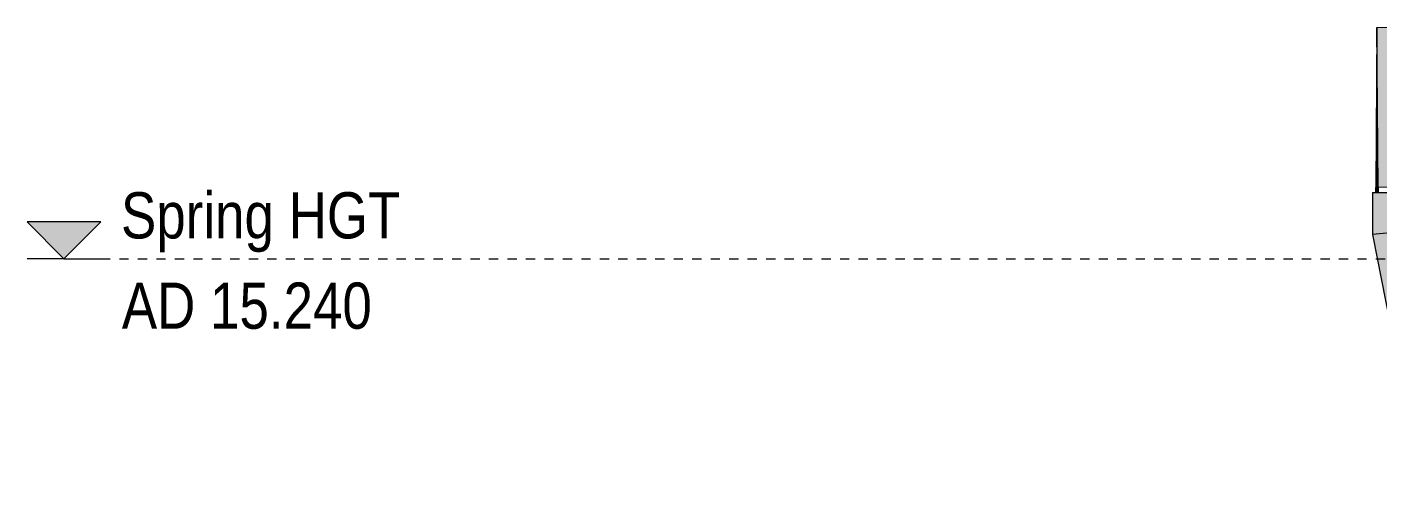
# Model space of a CAD drawing. Header units: metres. Extents: x -2362 to -2010, y -1 to 30.
# Drawn here: x -2280.18 to -2265.56, y 12.65 to 17.75 of the extents above; entities that cross this region are included whole.
import ezdxf

# ---------------------------------------------------------------- set-up
doc = ezdxf.new("R2010")
doc.units = ezdxf.units.M
doc.linetypes.add('AEC_Center', pattern=[0.024, 0.012, -0.004, 0.004, -0.004])
doc.layers.add('A-FLOR-LEVL', color=51, linetype='Continuous', lineweight=5)
doc.layers.add('A-ROOF', color=132, linetype='Continuous', lineweight=5)
doc.styles.add('Arial Narrow', font='ARIALN.TTF', dxfattribs={"height": 0.5})

# ---------------------------------------------------------------- blocks, each defined once
blk = doc.blocks.new('Roof Gutters3 - Roof Gutters-1885272-SOUTH EAST - PART A')
at = {"layer": 'A-ROOF'}
for points in [[(-1024.813, 15.959), (-1024.804, 17.288), (-1024.804, 17.746), (-1024.815, 15.959)], [(-1024.793, 16.015), (-1024.485, 16.02), (-1024.496, 17.751), (-1024.804, 17.746), (-1024.794, 16.045)], [(-1024.796, 15.959), (-1024.793, 15.959), (-1024.794, 16.045), (-1024.804, 17.746), (-1024.804, 17.288), (-1024.796, 15.965)], [(-1024.813, 15.959), (-1024.796, 15.959), (-1024.804, 17.288), (-1024.812, 16.045)], [(-1024.854, 15.504), (-1024.546, 15.534), (-1024.546, 15.959), (-1024.854, 15.959), (-1024.854, 15.605)], [(-1024.293, 12.651), (-1023.991, 12.71), (-1024.546, 15.534), (-1024.854, 15.504), (-1024.614, 14.283)]]:
    blk.add_hatch(color=256, dxfattribs=at).paths.add_polyline_path(points)
for p, q in [((-1024.804, 17.746), (-1024.815, 16.015)), ((-1024.804, 17.746), (-1024.496, 17.751)), ((-1024.793, 16.015), (-1024.804, 17.746)), ((-1024.804, 17.288), (-1024.813, 15.959)), ((-1024.796, 15.959), (-1024.804, 17.288)), ((-1024.854, 15.959), (-1024.546, 15.959)), ((-1024.854, 15.959), (-1024.854, 15.504)), ((-1024.815, 15.959), (-1024.815, 16.015)), ((-1024.485, 16.02), (-1024.793, 16.015)), ((-1024.793, 16.015), (-1024.793, 15.959)), ((-1024.546, 15.534), (-1024.854, 15.504)), ((-1024.854, 15.504), (-1024.293, 12.651))]:
    blk.add_line(p, q, dxfattribs=at)
blk = doc.blocks.new('Level - Pres_AHD-2789823-SOUTH EAST - PART A')
at = {"layer": 'A-FLOR-LEVL'}
blk.add_hatch(color=256, dxfattribs=at).paths.add_polyline_path([(-1039.016, 5.24), (-1038.616, 5.64), (-1039.416, 5.64)])
for p, q in [((-1038.616, 5.64), (-1039.416, 5.64)), ((-1039.416, 5.64), (-1039.016, 5.24)), ((-1038.616, 5.64), (-1039.016, 5.24)), ((-1039.016, 5.24), (-1039.416, 5.24)), ((-1039.016, 5.24), (-1038.616, 5.24))]:
    blk.add_line(p, q, dxfattribs=at)

msp = doc.modelspace()

# ---------------------------------------------------------------- linework, layer by layer
at = {"layer": 'A-FLOR-LEVL', "linetype": 'AEC_Center'}
msp.add_line((-2279.38, 15.24), (-2142.805, 15.24), dxfattribs=at)

# ---------------------------------------------------------------- block references
at = {"layer": 'A-FLOR-LEVL'}
msp.add_blockref('Level - Pres_AHD-2789823-SOUTH EAST - PART A', (-1240.764, 10), dxfattribs=at)
at = {"layer": 'A-ROOF'}
msp.add_blockref('Roof Gutters3 - Roof Gutters-1885272-SOUTH EAST - PART A', (-1240.764, 0), dxfattribs=at)

# ---------------------------------------------------------------- texts
at = {"layer": 'A-FLOR-LEVL', "char_height": 0.5, "attachment_point": 1, "style": 'Arial Narrow'}
for s, insert, width in [('Spring HGT', (-2279.163, 15.962), 3.67173), ('AD 15.240', (-2279.154, 14.984), 3.27088)]:
    msp.add_mtext(s, dxfattribs=dict(at, insert=insert, width=width))

doc.saveas('drawing.dxf')
